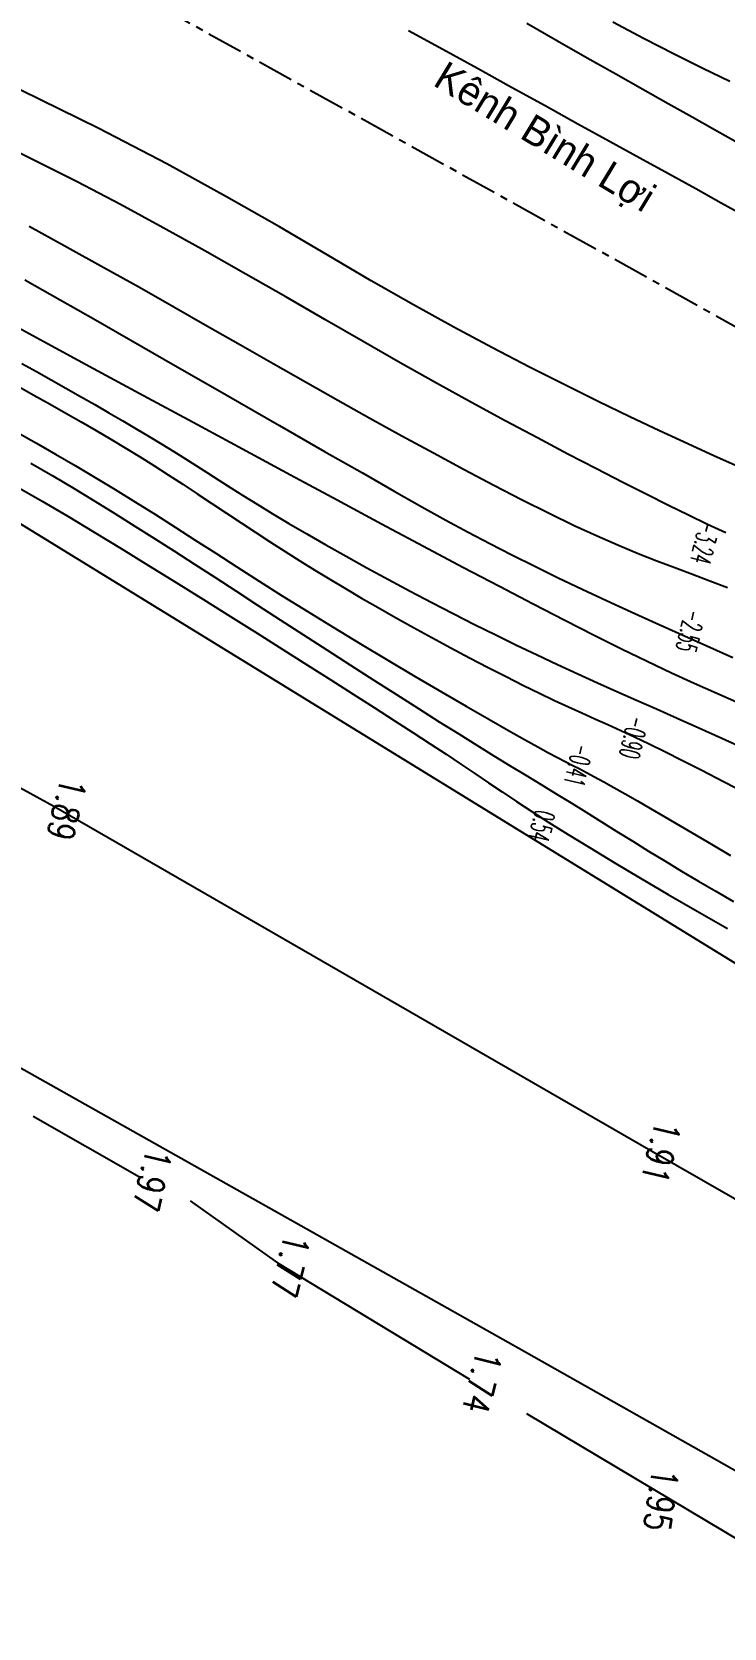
# Model space of a CAD drawing. Header units: metres. Extents: x 583412 to 583840, y 1186334 to 1187497.
# Drawn here: x 583538.9 to 583562.7, y 1186883.8 to 1186938.8 of the extents above; entities that cross this region are included whole.
import ezdxf
from ezdxf.enums import TextEntityAlignment as Align

# ---------------------------------------------------------------- set-up
doc = ezdxf.new("R2010")
doc.units = ezdxf.units.M
doc.header["$MEASUREMENT"] = 0
doc.linetypes.add('CENTER', pattern=[2, 1.25, -0.25, 0.25, -0.25])
for name, color, linetype in [('$For$Printing$', 7, 'Continuous'), ('1111DONG MUC', 2, 'Continuous'), ('cao do binh do', 4, 'Continuous'), ('Docao', 22, 'Continuous'), ('KS.leduongnhua', 4, 'Continuous'), ('KS.raoxay', 2, 'TUONG-KHKS'), ('ks.text ks', 7, 'Continuous'), ('KS_muong ao', 4, 'TALUYPHAI-KHKS'), ('Timluong', 1, 'CENTER')]:
    doc.layers.add(name, color=color, linetype=linetype)
doc.styles.add('ChuSo', font='vnsimple.shx')
doc.styles.add('TENSONG', font='VAPTIMI.TTF')
doc.linetypes.add('TALUYPHAI-KHKS', pattern='A,5,[130,ltypeshp,S=5,R=0,X=0,Y=-5],10,[130,ltypeshp,S=5,R=0,X=0,Y=-5],10,[130,ltypeshp,S=10,R=0,X=0,Y=-10],5', length=30)
doc.linetypes.add('TALUYTRAI-KHKS', pattern='A,5,[130,ltypeshp,S=5,R=0,X=0,Y=5],10,[130,ltypeshp,S=5,R=0,X=0,Y=5],10,[130,ltypeshp,S=10,R=0,X=0,Y=10],5', length=30)
doc.linetypes.add('TUONG-KHKS', pattern='A,0.25,-0.1,[132,ltypeshp,S=0.1,R=0,X=-0.1,Y=0],-0.1,1', length=1.45)

msp = doc.modelspace()

# ---------------------------------------------------------------- linework, layer by layer
at = {"layer": '$For$Printing$', "color": 40}
for p, q in [((583551.833, 1186938.878), (583553.019, 1186938.226)), ((583559.959, 1186938.587), (583558.874, 1186939.159)), ((583560.993, 1186938.057), (583559.959, 1186938.587)), ((583553.019, 1186938.226), (583554.206, 1186937.572)), ((583561.977, 1186937.567), (583560.993, 1186938.057)), ((583554.206, 1186937.572), (583555.385, 1186936.923)), ((583562.91, 1186937.113), (583561.977, 1186937.567)), ((583541.166, 1186935.495), (583538.471, 1186936.818)), ((583555.385, 1186936.923), (583556.544, 1186936.284)), ((583556.544, 1186936.284), (583557.674, 1186935.661)), ((583557.674, 1186935.661), (583558.764, 1186935.06)), ((583543.511, 1186934.274), (583541.166, 1186935.495)), ((583558.764, 1186935.06), (583559.806, 1186934.486)), ((583559.806, 1186934.486), (583560.795, 1186933.941)), ((583545.564, 1186933.147), (583543.511, 1186934.274)), ((583560.795, 1186933.941), (583561.729, 1186933.425)), ((583561.729, 1186933.425), (583562.604, 1186932.941)), ((583547.384, 1186932.106), (583545.564, 1186933.147)), ((583562.604, 1186932.941), (583563.418, 1186932.488)), ((583538.763, 1186932.13), (583540.07, 1186931.413)), ((583549.026, 1186931.144), (583547.384, 1186932.106)), ((583540.07, 1186931.413), (583541.335, 1186930.711)), ((583550.551, 1186930.252), (583549.026, 1186931.144)), ((583541.335, 1186930.711), (583542.56, 1186930.024)), ((583542.56, 1186930.024), (583543.75, 1186929.351)), ((583552.005, 1186929.422), (583550.551, 1186930.252)), ((583539.274, 1186928.143), (583537.599, 1186929.051)), ((583543.75, 1186929.351), (583544.911, 1186928.69)), ((583553.398, 1186928.651), (583552.005, 1186929.422)), ((583544.911, 1186928.69), (583546.05, 1186928.04)), ((583554.731, 1186927.936), (583553.398, 1186928.651)), ((583540.981, 1186927.219), (583539.274, 1186928.143)), ((583546.05, 1186928.04), (583547.173, 1186927.4)), ((583556.003, 1186927.273), (583554.731, 1186927.936)), ((583547.173, 1186927.4), (583548.286, 1186926.767)), ((583557.215, 1186926.659), (583556.003, 1186927.273)), ((583542.7, 1186926.289), (583540.981, 1186927.219)), ((583548.286, 1186926.767), (583549.395, 1186926.14)), ((583538.335, 1186926.639), (583538.922, 1186926.314)), ((583538.922, 1186926.314), (583539.487, 1186925.998)), ((583544.415, 1186925.361), (583542.7, 1186926.289)), ((583558.365, 1186926.091), (583557.215, 1186926.659)), ((583539.487, 1186925.998), (583540.031, 1186925.691)), ((583540.031, 1186925.691), (583540.558, 1186925.39)), ((583549.395, 1186926.14), (583550.504, 1186925.519)), ((583559.455, 1186925.565), (583558.365, 1186926.091)), ((583540.558, 1186925.39), (583541.072, 1186925.092)), ((583541.072, 1186925.092), (583541.576, 1186924.796)), ((583546.109, 1186924.446), (583544.415, 1186925.361)), ((583550.504, 1186925.519), (583551.605, 1186924.909)), ((583560.483, 1186925.079), (583559.455, 1186925.565)), ((583561.454, 1186924.628), (583560.483, 1186925.079)), ((583541.576, 1186924.796), (583542.073, 1186924.498)), ((583551.605, 1186924.909), (583552.69, 1186924.316)), ((583562.383, 1186924.205), (583561.454, 1186924.628)), ((583538.821, 1186923.969), (583539.58, 1186923.524)), ((583542.073, 1186924.498), (583542.567, 1186924.195)), ((583542.567, 1186924.195), (583543.061, 1186923.886)), ((583547.767, 1186923.552), (583546.109, 1186924.446)), ((583552.69, 1186924.316), (583553.749, 1186923.746)), ((583563.288, 1186923.802), (583562.383, 1186924.205)), ((583539.58, 1186923.524), (583540.314, 1186923.087)), ((583543.061, 1186923.886), (583543.557, 1186923.569)), ((583543.557, 1186923.569), (583544.056, 1186923.244)), ((583549.372, 1186922.69), (583547.767, 1186923.552)), ((583553.749, 1186923.746), (583554.773, 1186923.206)), ((583540.314, 1186923.087), (583541.026, 1186922.655)), ((583544.056, 1186923.244), (583544.557, 1186922.914)), ((583544.557, 1186922.914), (583545.06, 1186922.58)), ((583554.773, 1186923.206), (583555.753, 1186922.701)), ((583541.026, 1186922.655), (583541.721, 1186922.226)), ((583545.06, 1186922.58), (583545.564, 1186922.244)), ((583550.907, 1186921.867), (583549.372, 1186922.69)), ((583555.753, 1186922.701), (583556.678, 1186922.237)), ((583541.721, 1186922.226), (583542.406, 1186921.798)), ((583542.406, 1186921.798), (583543.086, 1186921.368)), ((583545.564, 1186922.244), (583546.069, 1186921.909)), ((583546.069, 1186921.909), (583546.574, 1186921.576)), ((583552.356, 1186921.093), (583550.907, 1186921.867)), ((583556.678, 1186922.237), (583557.541, 1186921.822)), ((583557.541, 1186921.822), (583558.334, 1186921.458)), ((583543.086, 1186921.368), (583543.769, 1186920.932)), ((583546.574, 1186921.576), (583547.079, 1186921.246)), ((583547.079, 1186921.246), (583547.583, 1186920.921)), ((583558.334, 1186921.458), (583559.066, 1186921.139)), ((583543.769, 1186920.932), (583544.458, 1186920.488)), ((583547.583, 1186920.921), (583548.09, 1186920.601)), ((583553.708, 1186920.375), (583552.356, 1186921.093)), ((583559.066, 1186921.139), (583559.749, 1186920.856)), ((583559.749, 1186920.856), (583560.394, 1186920.602)), ((583544.458, 1186920.488), (583545.161, 1186920.033)), ((583548.09, 1186920.601), (583548.603, 1186920.282)), ((583548.603, 1186920.282), (583549.126, 1186919.964)), ((583554.964, 1186919.713), (583553.708, 1186920.375)), ((583560.394, 1186920.602), (583561.012, 1186920.366)), ((583561.012, 1186920.366), (583561.615, 1186920.14)), ((583561.615, 1186920.14), (583562.215, 1186919.916)), ((583545.161, 1186920.033), (583545.884, 1186919.563)), ((583549.126, 1186919.964), (583549.661, 1186919.643)), ((583549.661, 1186919.643), (583550.213, 1186919.319)), ((583556.132, 1186919.103), (583554.964, 1186919.713)), ((583562.215, 1186919.916), (583562.824, 1186919.685)), ((583545.884, 1186919.563), (583546.633, 1186919.077)), ((583546.633, 1186919.077), (583547.411, 1186918.572)), ((583550.213, 1186919.319), (583550.786, 1186918.989)), ((583557.219, 1186918.542), (583556.132, 1186919.103)), ((583547.411, 1186918.572), (583548.211, 1186918.054)), ((583550.786, 1186918.989), (583551.381, 1186918.652)), ((583551.381, 1186918.652), (583552.002, 1186918.306)), ((583558.231, 1186918.028), (583557.219, 1186918.542)), ((583548.211, 1186918.054), (583549.022, 1186917.53)), ((583552.002, 1186918.306), (583552.641, 1186917.956)), ((583552.641, 1186917.956), (583553.289, 1186917.606)), ((583559.177, 1186917.557), (583558.231, 1186918.028)), ((583549.022, 1186917.53), (583549.834, 1186917.007)), ((583553.289, 1186917.606), (583553.937, 1186917.262)), ((583560.061, 1186917.127), (583559.177, 1186917.557)), ((583549.834, 1186917.007), (583550.638, 1186916.491)), ((583553.937, 1186917.262), (583554.576, 1186916.928)), ((583554.576, 1186916.928), (583555.197, 1186916.609)), ((583560.893, 1186916.734), (583560.061, 1186917.127)), ((583550.638, 1186916.491), (583551.422, 1186915.989)), ((583555.197, 1186916.609), (583555.791, 1186916.31)), ((583555.791, 1186916.31), (583556.35, 1186916.036)), ((583561.681, 1186916.374), (583560.893, 1186916.734)), ((583562.453, 1186916.031), (583561.681, 1186916.374)), ((583551.422, 1186915.989), (583552.178, 1186915.509)), ((583556.35, 1186916.036), (583556.866, 1186915.79)), ((583556.866, 1186915.79), (583557.349, 1186915.567)), ((583563.237, 1186915.687), (583562.453, 1186916.031)), ((583552.178, 1186915.509), (583552.894, 1186915.057)), ((583557.349, 1186915.567), (583557.808, 1186915.359)), ((583557.808, 1186915.359), (583558.254, 1186915.159)), ((583552.894, 1186915.057), (583553.563, 1186914.638)), ((583553.563, 1186914.638), (583554.189, 1186914.249)), ((583558.254, 1186915.159), (583558.698, 1186914.96)), ((583558.698, 1186914.96), (583559.151, 1186914.754)), ((583559.151, 1186914.754), (583559.624, 1186914.535)), ((583554.189, 1186914.249), (583554.779, 1186913.885)), ((583559.624, 1186914.535), (583560.127, 1186914.295)), ((583560.127, 1186914.295), (583560.672, 1186914.026)), ((583554.779, 1186913.885), (583555.341, 1186913.541)), ((583555.341, 1186913.541), (583555.881, 1186913.211)), ((583560.672, 1186914.026), (583561.271, 1186913.724)), ((583561.271, 1186913.724), (583561.94, 1186913.384)), ((583555.881, 1186913.211), (583556.405, 1186912.891)), ((583561.94, 1186913.384), (583562.693, 1186912.999)), ((583562.693, 1186912.999), (583563.542, 1186912.566)), ((583556.405, 1186912.891), (583556.921, 1186912.575)), ((583556.921, 1186912.575), (583557.437, 1186912.259)), ((583557.437, 1186912.259), (583557.956, 1186911.937)), ((583557.956, 1186911.937), (583558.482, 1186911.61)), ((583558.482, 1186911.61), (583559.016, 1186911.278)), ((583559.016, 1186911.278), (583559.558, 1186910.942)), ((583559.558, 1186910.942), (583560.109, 1186910.602)), ((583560.109, 1186910.602), (583560.67, 1186910.259)), ((583560.67, 1186910.259), (583561.242, 1186909.912)), ((583561.242, 1186909.912), (583561.825, 1186909.564)), ((583561.825, 1186909.564), (583562.421, 1186909.213)), ((583562.421, 1186909.213), (583563.031, 1186908.86))]:
    msp.add_line(p, q, dxfattribs=at)
at = {"layer": '$For$Printing$', "color": 252}
for p, q in [((583555.909, 1186939.121), (583556.964, 1186938.52)), ((583556.964, 1186938.52), (583557.993, 1186937.936)), ((583557.993, 1186937.936), (583558.979, 1186937.377)), ((583558.979, 1186937.377), (583559.908, 1186936.85)), ((583559.908, 1186936.85), (583560.782, 1186936.356)), ((583560.782, 1186936.356), (583561.603, 1186935.893)), ((583561.603, 1186935.893), (583562.377, 1186935.459)), ((583538.897, 1186934.421), (583537.389, 1186935.157)), ((583562.377, 1186935.459), (583563.108, 1186935.053)), ((583540.416, 1186933.656), (583538.897, 1186934.421)), ((583541.912, 1186932.873), (583540.416, 1186933.656)), ((583543.38, 1186932.079), (583541.912, 1186932.873)), ((583544.819, 1186931.28), (583543.38, 1186932.079)), ((583546.227, 1186930.482), (583544.819, 1186931.28)), ((583538.62, 1186930.28), (583541.044, 1186928.899)), ((583547.606, 1186929.692), (583546.227, 1186930.482)), ((583548.953, 1186928.915), (583547.606, 1186929.692)), ((583541.044, 1186928.899), (583543.4, 1186927.553)), ((583550.268, 1186928.158), (583548.953, 1186928.915)), ((583551.55, 1186927.426), (583550.268, 1186928.158)), ((583538.511, 1186927.404), (583539.018, 1186927.119)), ((583543.4, 1186927.553), (583545.551, 1186926.321)), ((583552.798, 1186926.725), (583551.55, 1186927.426)), ((583539.018, 1186927.119), (583539.524, 1186926.834)), ((583539.524, 1186926.834), (583540.027, 1186926.549)), ((583554.007, 1186926.059), (583552.798, 1186926.725)), ((583540.027, 1186926.549), (583540.527, 1186926.265)), ((583540.527, 1186926.265), (583541.022, 1186925.982)), ((583545.551, 1186926.321), (583547.394, 1186925.264)), ((583541.022, 1186925.982), (583541.509, 1186925.702)), ((583541.509, 1186925.702), (583541.987, 1186925.425)), ((583555.168, 1186925.428), (583554.007, 1186926.059)), ((583541.987, 1186925.425), (583542.452, 1186925.152)), ((583542.452, 1186925.152), (583542.903, 1186924.885)), ((583547.394, 1186925.264), (583548.943, 1186924.373)), ((583556.277, 1186924.835), (583555.168, 1186925.428)), ((583538.388, 1186925.01), (583539.012, 1186924.654)), ((583539.012, 1186924.654), (583539.667, 1186924.277)), ((583542.903, 1186924.885), (583543.336, 1186924.623)), ((583543.336, 1186924.623), (583543.751, 1186924.367)), ((583557.326, 1186924.281), (583556.277, 1186924.835)), ((583539.667, 1186924.277), (583540.344, 1186923.882)), ((583543.751, 1186924.367), (583544.147, 1186924.119)), ((583544.147, 1186924.119), (583544.53, 1186923.873)), ((583548.943, 1186924.373), (583550.245, 1186923.627)), ((583558.309, 1186923.77), (583557.326, 1186924.281)), ((583540.344, 1186923.882), (583541.034, 1186923.473)), ((583541.034, 1186923.473), (583541.73, 1186923.053)), ((583544.53, 1186923.873), (583544.912, 1186923.627)), ((583544.912, 1186923.627), (583545.302, 1186923.376)), ((583550.245, 1186923.627), (583551.345, 1186922.999)), ((583559.218, 1186923.303), (583558.309, 1186923.77)), ((583538.351, 1186923.152), (583539.208, 1186922.654)), ((583541.73, 1186923.053), (583542.424, 1186922.627)), ((583545.302, 1186923.376), (583545.709, 1186923.115)), ((583545.709, 1186923.115), (583546.144, 1186922.84)), ((583551.345, 1186922.999), (583552.288, 1186922.466)), ((583560.048, 1186922.882), (583559.218, 1186923.303)), ((583560.797, 1186922.507), (583560.048, 1186922.882)), ((583539.208, 1186922.654), (583540.091, 1186922.134)), ((583542.424, 1186922.627), (583543.111, 1186922.197)), ((583546.144, 1186922.84), (583546.616, 1186922.547)), ((583546.616, 1186922.547), (583547.134, 1186922.232)), ((583552.288, 1186922.466), (583553.121, 1186922.004)), ((583561.484, 1186922.169), (583560.797, 1186922.507)), ((583540.091, 1186922.134), (583541.001, 1186921.588)), ((583543.111, 1186922.197), (583543.795, 1186921.761)), ((583547.134, 1186922.232), (583547.707, 1186921.892)), ((583547.707, 1186921.892), (583548.328, 1186921.53)), ((583553.121, 1186922.004), (583553.887, 1186921.588)), ((583562.132, 1186921.857), (583561.484, 1186922.169)), ((583562.765, 1186921.561), (583562.132, 1186921.857)), ((583541.001, 1186921.588), (583541.932, 1186921.022)), ((583543.795, 1186921.761), (583544.487, 1186921.317)), ((583544.487, 1186921.317), (583545.193, 1186920.861)), ((583548.328, 1186921.53), (583548.989, 1186921.15)), ((583553.887, 1186921.588), (583554.634, 1186921.195)), ((583541.932, 1186921.022), (583542.877, 1186920.442)), ((583545.193, 1186920.861), (583545.922, 1186920.39)), ((583548.989, 1186921.15), (583549.684, 1186920.759)), ((583549.684, 1186920.759), (583550.404, 1186920.359)), ((583554.634, 1186921.195), (583555.398, 1186920.805)), ((583555.398, 1186920.805), (583556.185, 1186920.413)), ((583542.877, 1186920.442), (583543.826, 1186919.854)), ((583545.922, 1186920.39), (583546.684, 1186919.902)), ((583550.404, 1186920.359), (583551.141, 1186919.957)), ((583556.185, 1186920.413), (583556.992, 1186920.02)), ((583543.826, 1186919.854), (583544.772, 1186919.264)), ((583546.684, 1186919.902), (583547.486, 1186919.394)), ((583551.141, 1186919.957), (583551.887, 1186919.557)), ((583556.992, 1186920.02), (583557.817, 1186919.627)), ((583557.817, 1186919.627), (583558.656, 1186919.234)), ((583544.772, 1186919.264), (583545.705, 1186918.679)), ((583547.486, 1186919.394), (583548.337, 1186918.863)), ((583551.887, 1186919.557), (583552.634, 1186919.163)), ((583552.634, 1186919.163), (583553.377, 1186918.78)), ((583558.656, 1186919.234), (583559.509, 1186918.841)), ((583545.705, 1186918.679), (583546.618, 1186918.104)), ((583548.337, 1186918.863), (583549.24, 1186918.309)), ((583553.377, 1186918.78), (583554.112, 1186918.408)), ((583559.509, 1186918.841), (583560.371, 1186918.449)), ((583546.618, 1186918.104), (583547.502, 1186917.545)), ((583549.24, 1186918.309), (583550.177, 1186917.741)), ((583554.112, 1186918.408), (583554.84, 1186918.047)), ((583554.84, 1186918.047), (583555.559, 1186917.696)), ((583560.371, 1186918.449), (583561.24, 1186918.059)), ((583561.24, 1186918.059), (583562.116, 1186917.669)), ((583547.502, 1186917.545), (583548.349, 1186917.009)), ((583550.177, 1186917.741), (583551.127, 1186917.172)), ((583555.559, 1186917.696), (583556.27, 1186917.356)), ((583562.116, 1186917.669), (583563.009, 1186917.274)), ((583548.349, 1186917.009), (583549.158, 1186916.497)), ((583551.127, 1186917.172), (583552.067, 1186916.615)), ((583556.27, 1186917.356), (583556.971, 1186917.027)), ((583556.971, 1186917.027), (583557.663, 1186916.707)), ((583549.158, 1186916.497), (583549.927, 1186916.008)), ((583552.067, 1186916.615), (583552.974, 1186916.083)), ((583557.663, 1186916.707), (583558.344, 1186916.398)), ((583558.344, 1186916.398), (583559.016, 1186916.097)), ((583549.927, 1186916.008), (583550.655, 1186915.543)), ((583552.974, 1186916.083), (583553.826, 1186915.587)), ((583559.016, 1186916.097), (583559.689, 1186915.799)), ((583559.689, 1186915.799), (583560.376, 1186915.496)), ((583550.655, 1186915.543), (583551.341, 1186915.103)), ((583553.826, 1186915.587), (583554.6, 1186915.14)), ((583560.376, 1186915.496), (583561.088, 1186915.182)), ((583561.088, 1186915.182), (583561.837, 1186914.85)), ((583551.341, 1186915.103), (583551.984, 1186914.687)), ((583551.984, 1186914.687), (583552.581, 1186914.297)), ((583554.6, 1186915.14), (583555.274, 1186914.756)), ((583555.274, 1186914.756), (583555.833, 1186914.441)), ((583561.837, 1186914.85), (583562.636, 1186914.493)), ((583552.581, 1186914.297), (583553.133, 1186913.933)), ((583555.833, 1186914.441), (583556.289, 1186914.189)), ((583556.289, 1186914.189), (583556.661, 1186913.987)), ((583562.636, 1186914.493), (583563.496, 1186914.103)), ((583553.133, 1186913.933), (583553.641, 1186913.593)), ((583553.641, 1186913.593), (583554.12, 1186913.27)), ((583556.661, 1186913.987), (583556.97, 1186913.824)), ((583556.97, 1186913.824), (583557.235, 1186913.686)), ((583557.235, 1186913.686), (583557.476, 1186913.563)), ((583557.476, 1186913.563), (583557.712, 1186913.441)), ((583554.12, 1186913.27), (583554.586, 1186912.954)), ((583557.712, 1186913.441), (583557.963, 1186913.309)), ((583557.963, 1186913.309), (583558.245, 1186913.157)), ((583558.245, 1186913.157), (583558.562, 1186912.982)), ((583558.562, 1186912.982), (583558.914, 1186912.786)), ((583554.586, 1186912.954), (583555.057, 1186912.637)), ((583555.057, 1186912.637), (583555.551, 1186912.309)), ((583558.914, 1186912.786), (583559.3, 1186912.567)), ((583559.3, 1186912.567), (583559.721, 1186912.326)), ((583555.551, 1186912.309), (583556.084, 1186911.961)), ((583556.084, 1186911.961), (583556.675, 1186911.583)), ((583559.721, 1186912.326), (583560.176, 1186912.063)), ((583560.176, 1186912.063), (583560.665, 1186911.778)), ((583556.675, 1186911.583), (583557.34, 1186911.167)), ((583560.665, 1186911.778), (583561.189, 1186911.471)), ((583561.189, 1186911.471), (583561.746, 1186911.143)), ((583557.34, 1186911.167), (583558.093, 1186910.706)), ((583561.746, 1186911.143), (583562.328, 1186910.8)), ((583562.328, 1186910.8), (583562.929, 1186910.446)), ((583558.093, 1186910.706), (583558.925, 1186910.204)), ((583558.925, 1186910.204), (583559.826, 1186909.668)), ((583559.826, 1186909.668), (583560.784, 1186909.106)), ((583560.784, 1186909.106), (583561.786, 1186908.525)), ((583561.786, 1186908.525), (583562.821, 1186907.931))]:
    msp.add_line(p, q, dxfattribs=at)
at = {"layer": 'KS.leduongnhua', "color": 2}
for p, q in [((583524.439, 1186920.481, 1.768), (583539.617, 1186912.144, 1.768)), ((583539.617, 1186912.144, 1.768), (583560.098, 1186900.325, 1.768)), ((583555.634, 1186893.462, 1.679), (583537.658, 1186903.566, 1.679)), ((583560.098, 1186900.325, 1.768), (583580.089, 1186888.858, 1.768)), ((583576.764, 1186881.521, 1.679), (583555.634, 1186893.462, 1.679))]:
    msp.add_line(p, q, dxfattribs=at)
at = {"layer": 'KS.raoxay', "color": 0, "ltscale": 2}
for p, q in [((583538.896, 1186901.465, 2.013), (583542.56, 1186899.37, 2.013)), ((583544.31, 1186898.547, 2.01), (583547.323, 1186896.415, 2.01)), ((583547.323, 1186896.415, 2.01), (583553.933, 1186892.402, 2.01)), ((583555.903, 1186891.223, 1.699), (583575.405, 1186879.576, 1.699))]:
    msp.add_line(p, q, dxfattribs=at)
at = {"layer": 'KS_muong ao', "color": 125, "linetype": 'TALUYTRAI-KHKS', "ltscale": 0.03}
msp.add_line((583537.445, 1186922.497, 1.334), (583565.61, 1186905.191, 1.334), dxfattribs=at)
at = {"layer": 'Timluong'}
msp.add_line((583530.971, 1186946.539), (583711.937, 1186845.924), dxfattribs=at)

# ---------------------------------------------------------------- texts
at = {"layer": '1111DONG MUC', "style": 'ChuSo', "width": 0.5}
for s, p in [('-3.24', (583561.702, 1186921.296, -3.24)), ('-2.55', (583561.209, 1186918.26, -2.55)), ('-0.90', (583559.253, 1186914.59, -0.9)), ('-0.41', (583557.351, 1186913.635, -0.45)), ('0.54', (583556.087, 1186911.542, -0.45))]:
    msp.add_text(s, height=0.7, rotation=256.5354, dxfattribs=at).set_placement(p, align=Align.CENTER)
at = {"layer": 'cao do binh do', "color": 44, "style": 'ChuSo', "width": 0.8}
for s, p in [('1.89', (583539.617, 1186912.144, 1.888)), ('1.91', (583560.098, 1186900.325, 1.914)), ('1.97', (583542.56, 1186899.37, 1.967)), ('1.77', (583547.323, 1186896.415, 1.766)), ('1.74', (583553.933, 1186892.402, 1.735))]:
    msp.add_text(s, height=0.9, rotation=256.5354, dxfattribs=at).set_placement(p, align=Align.CENTER)
at = {"layer": 'Docao', "color": 3, "style": 'ChuSo', "width": 0.8}
msp.add_text('1.95', height=0.9, rotation=261.5963, dxfattribs=at).set_placement((583560.092, 1186888.31, 1.947), align=Align.CENTER)
at = {"layer": 'ks.text ks', "style": 'TENSONG'}
msp.add_text('Keânh Bình Lôïi', height=1, rotation=328.7446, dxfattribs=at).set_placement((583556.284, 1186934.794), align=Align.CENTER)

doc.saveas('drawing.dxf')
